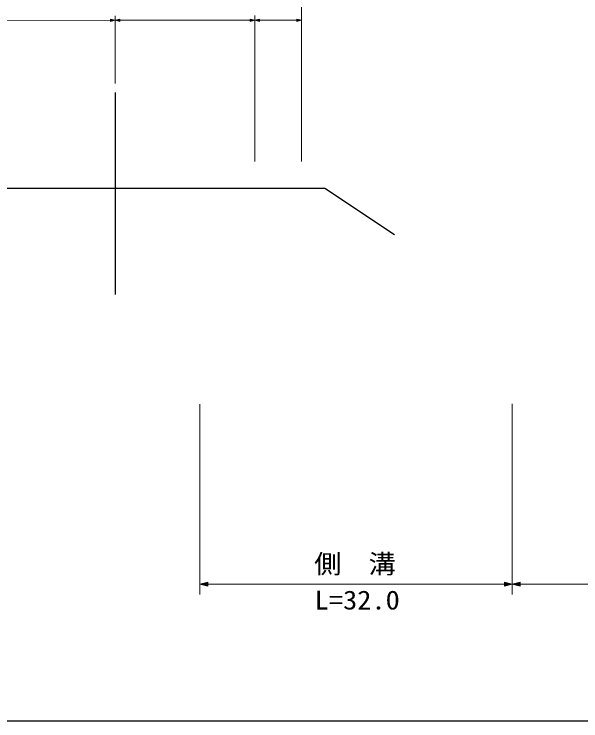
# Model space of a CAD drawing. Units: millimetres, scale not verified. Extents: x 40000 to 680000, y 20000 to 380000.
# Drawn here: x 275777 to 330549, y 205000 to 273342 of the extents above; entities that cross this region are included whole.
import ezdxf
from ezdxf.enums import TextEntityAlignment as Align

# ---------------------------------------------------------------- set-up
doc = ezdxf.new("R2010")
doc.units = ezdxf.units.MM
doc.header["$LTSCALE"] = 1000
for name, color, linetype, lineweight in [('M-BGD', 7, 'Continuous', 25), ('M-STR-HTXT', 7, 'Continuous', 13), ('M-TTL-BAND', 7, 'Continuous', 25)]:
    doc.layers.add(name, color=color, linetype=linetype, lineweight=lineweight)
doc.styles.add('ＭＳ ゴシック', font='')
doc.styles.get('ＭＳ ゴシック').set_extended_font_data('MS Gothic')

msp = doc.modelspace()

# ---------------------------------------------------------------- linework, layer by layer
at = {"layer": 'M-BGD'}
for p, q in [((285545, 265752), (285550, 246237)), ((285547, 256480), (272047, 256476)), ((299047, 256484), (285547, 256480)), ((305797, 256486), (299047, 256484)), ((312549, 251988), (305797, 256486))]:
    msp.add_line(p, q, dxfattribs=at)
at = {"layer": 'M-STR-HTXT'}
for p, q in [((303547, 259082), (303542, 274657)), ((285543, 272744), (272043, 272740)), ((285093, 272631), (285093, 272856)), ((285093, 272856), (285543, 272744)), ((285543, 272744), (285093, 272631)), ((285497, 272744), (285104, 272839)), ((285104, 272839), (285104, 272648)), ((285104, 272648), (285495, 272744)), ((285450, 272744), (285121, 272822)), ((285121, 272822), (285121, 272665)), ((285121, 272665), (285450, 272744)), ((285405, 272744), (285138, 272806)), ((285138, 272806), (285138, 272682)), ((285138, 272682), (285405, 272744)), ((285359, 272744), (285155, 272789)), ((285155, 272789), (285155, 272699)), ((285155, 272699), (285359, 272744)), ((285314, 272744), (285171, 272772)), ((285171, 272772), (285171, 272716)), ((285171, 272716), (285314, 272744)), ((285268, 272744), (285188, 272755)), ((285188, 272755), (285188, 272733)), ((285188, 272744), (285268, 272744)), ((285188, 272733), (285268, 272744)), ((285543, 273194), (285544, 266620)), ((285543, 272744), (285993, 272856)), ((299043, 272748), (285543, 272744)), ((285993, 272631), (285543, 272744)), ((285589, 272744), (285982, 272648)), ((285981, 272840), (285590, 272744)), ((285965, 272823), (285635, 272744)), ((285635, 272744), (285965, 272665)), ((285948, 272806), (285680, 272744)), ((285680, 272744), (285948, 272682)), ((285931, 272789), (285726, 272744)), ((285726, 272744), (285931, 272699)), ((285914, 272772), (285771, 272744)), ((285771, 272744), (285914, 272716)), ((285897, 272755), (285817, 272744)), ((285897, 272744), (285817, 272744)), ((285817, 272744), (285897, 272733)), ((285897, 272733), (285897, 272755)), ((285914, 272716), (285914, 272772)), ((285931, 272699), (285931, 272789)), ((285948, 272682), (285948, 272806)), ((285965, 272665), (285965, 272823)), ((285982, 272648), (285981, 272840)), ((285993, 272856), (285993, 272631)), ((298593, 272635), (298593, 272860)), ((298593, 272860), (299043, 272748)), ((299043, 272748), (298593, 272635)), ((298997, 272748), (298604, 272843)), ((298604, 272843), (298604, 272652)), ((298604, 272652), (298995, 272748)), ((298950, 272748), (298621, 272826)), ((298621, 272826), (298621, 272669)), ((298621, 272669), (298950, 272748)), ((298905, 272748), (298638, 272810)), ((298638, 272810), (298638, 272686)), ((298638, 272686), (298905, 272748)), ((298859, 272748), (298655, 272793)), ((298655, 272793), (298655, 272703)), ((298655, 272703), (298859, 272748)), ((298814, 272748), (298671, 272776)), ((298671, 272776), (298671, 272720)), ((298671, 272720), (298814, 272748)), ((298768, 272748), (298688, 272759)), ((298688, 272759), (298688, 272736)), ((298688, 272748), (298768, 272748)), ((298688, 272736), (298768, 272748)), ((299043, 273198), (299047, 259081)), ((299043, 272748), (299493, 272860)), ((303543, 272749), (299043, 272748)), ((299493, 272635), (299043, 272748)), ((299089, 272748), (299482, 272652)), ((299481, 272844), (299090, 272748)), ((299465, 272827), (299135, 272748)), ((299135, 272748), (299465, 272669)), ((299448, 272810), (299180, 272748)), ((299180, 272748), (299448, 272686)), ((299431, 272793), (299226, 272748)), ((299226, 272748), (299431, 272703)), ((299414, 272776), (299271, 272748)), ((299271, 272748), (299414, 272720)), ((299397, 272759), (299317, 272748)), ((299397, 272748), (299317, 272748)), ((299317, 272748), (299397, 272737)), ((299397, 272737), (299397, 272759)), ((299414, 272720), (299414, 272776)), ((299431, 272703), (299431, 272793)), ((299448, 272686), (299448, 272810)), ((299465, 272669), (299465, 272827)), ((299482, 272652), (299481, 272844)), ((299493, 272860), (299493, 272635)), ((303093, 272636), (303093, 272861)), ((303093, 272861), (303543, 272749)), ((303543, 272749), (303093, 272636)), ((303497, 272749), (303104, 272845)), ((303104, 272845), (303104, 272653)), ((303104, 272653), (303495, 272749)), ((303450, 272749), (303121, 272828)), ((303121, 272828), (303121, 272670)), ((303121, 272670), (303450, 272749)), ((303405, 272749), (303138, 272811)), ((303138, 272811), (303138, 272687)), ((303138, 272687), (303405, 272749)), ((303359, 272749), (303155, 272794)), ((303155, 272794), (303155, 272704)), ((303155, 272704), (303359, 272749)), ((303314, 272749), (303171, 272777)), ((303171, 272777), (303171, 272721)), ((303171, 272721), (303314, 272749)), ((303268, 272749), (303188, 272760)), ((303188, 272760), (303188, 272738)), ((303188, 272749), (303268, 272749)), ((303188, 272738), (303268, 272749)), ((293732, 235633), (293737, 217210)), ((323922, 217219), (323917, 235642)), ((294487, 218398), (293737, 218210)), ((293737, 218210), (323922, 218219)), ((293737, 218210), (294487, 218023)), ((293814, 218210), (294468, 218369)), ((294468, 218051), (293815, 218210)), ((293890, 218210), (294440, 218341)), ((294440, 218079), (293890, 218210)), ((293965, 218210), (294412, 218313)), ((294412, 218107), (293965, 218210)), ((294042, 218210), (294384, 218285)), ((294384, 218135), (294042, 218210)), ((294117, 218210), (294355, 218257)), ((294355, 218163), (294117, 218210)), ((294194, 218210), (294327, 218229)), ((294327, 218210), (294194, 218210)), ((294327, 218191), (294194, 218210)), ((294327, 218229), (294327, 218191)), ((294355, 218257), (294355, 218163)), ((294384, 218285), (294384, 218135)), ((294412, 218313), (294412, 218107)), ((294440, 218341), (294440, 218079)), ((294468, 218369), (294468, 218051)), ((294487, 218023), (294487, 218398)), ((323922, 218219), (323172, 218406)), ((323172, 218406), (323172, 218031)), ((323172, 218031), (323922, 218219)), ((323191, 218059), (323191, 218378)), ((323191, 218378), (323843, 218219)), ((323845, 218219), (323191, 218059)), ((323219, 218087), (323219, 218350)), ((323219, 218350), (323768, 218219)), ((323768, 218219), (323219, 218087)), ((323247, 218115), (323247, 218322)), ((323247, 218322), (323693, 218219)), ((323693, 218219), (323247, 218115)), ((323275, 218143), (323275, 218293)), ((323275, 218293), (323616, 218219)), ((323616, 218219), (323275, 218143)), ((323303, 218172), (323303, 218265)), ((323303, 218265), (323541, 218219)), ((323541, 218219), (323303, 218172)), ((323331, 218200), (323331, 218237)), ((323331, 218237), (323465, 218218)), ((323331, 218218), (323465, 218218)), ((323465, 218218), (323331, 218200)), ((324672, 218406), (323922, 218219)), ((323922, 218219), (472695, 218262)), ((323922, 218219), (324672, 218031)), ((323999, 218219), (324653, 218378)), ((324653, 218059), (324001, 218219)), ((324076, 218219), (324625, 218350)), ((324625, 218088), (324076, 218219)), ((324151, 218219), (324597, 218322)), ((324597, 218116), (324151, 218219)), ((324228, 218219), (324569, 218294)), ((324569, 218144), (324228, 218219)), ((324303, 218219), (324541, 218266)), ((324541, 218172), (324303, 218219)), ((324380, 218219), (324513, 218238)), ((324513, 218219), (324380, 218219)), ((324513, 218200), (324380, 218219)), ((324513, 218238), (324513, 218200)), ((324541, 218266), (324541, 218172)), ((324569, 218294), (324569, 218144)), ((324597, 218322), (324597, 218116)), ((324625, 218350), (324625, 218088)), ((324653, 218378), (324653, 218059)), ((324672, 218031), (324672, 218406))]:
    msp.add_line(p, q, dxfattribs=at)
at = {"layer": 'M-TTL-BAND'}
msp.add_line((40000, 205000), (579000, 205000), dxfattribs=at)

# ---------------------------------------------------------------- texts
at = {"layer": 'M-STR-HTXT', "style": 'ＭＳ ゴシック'}
for s, width, p in [('側\u3000溝', 1.05, (304781, 218713)), ('L=32.0', 1.1, (304822, 215218))]:
    msp.add_text(s, height=1833, dxfattribs=dict(at, width=width)).set_placement(p, align=Align.BOTTOM_LEFT)

doc.saveas('drawing.dxf')
